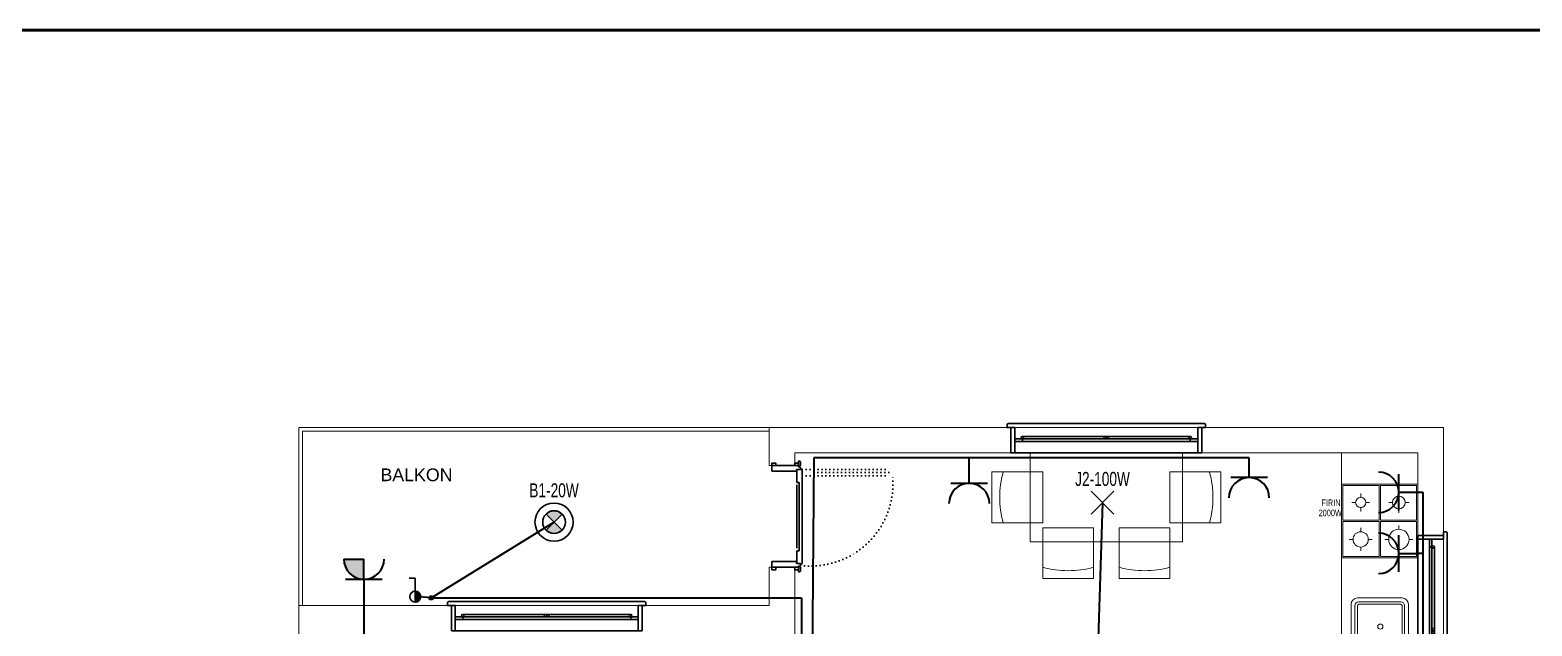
# Model space of a CAD drawing. Header units: millimetres. Extents: x -4521 to 20262, y 301 to 3092.
# Drawn here: x 587 to 1768, y 1503 to 1972 of the extents above; entities that cross this region are included whole.
import ezdxf
from ezdxf.enums import TextEntityAlignment as Align

# ---------------------------------------------------------------- set-up
doc = ezdxf.new("R2010")
doc.units = ezdxf.units.MM
for name, pattern in [('ACAD_ISO07W100', [3, 0, -3]), ('CONTINOUS', [0]), ('CONTINU', [0])]:
    doc.linetypes.add(name, pattern=pattern)
for name, color, linetype, lineweight in [('Ana Kolon Hattı', 11, 'Continuous', 60), ('Aydınlatma', 4, 'CONTINOUS', 35), ('Aydınlatma Hattı', 1, 'Continuous', 40), ('Aydınlatma_', 3, 'Continuous', 40), ('genell', 4, 'Continuous', 25), ('Kapılar', 192, 'Continuous', 30), ('Mimari Balkon', 21, 'Continuous', 20), ('Mimari Plan', 70, 'Continuous', 20), ('Pencereler', 120, 'Continuous', 30), ('Priz', 6, 'CONTINOUS', 40), ('Priz Hattı', 2, 'Continuous', 40), ('Tefril Planı(Mutfak-Banyo)', 45, 'Continuous', 20), ('Tefriş Planı', 9, 'Continuous', 20), ('Yazılar(Oda Yazıları)', 4, 'Continuous', 30)]:
    doc.layers.add(name, color=color, linetype=linetype, lineweight=lineweight)
doc.styles.add('Grupcad', font='arial.ttf', dxfattribs={"width": 0.7})
doc.styles.add('Oda Yazıları', font='arial.ttf', dxfattribs={"height": 10})

# ---------------------------------------------------------------- blocks, each defined once
blk = doc.blocks.new("80'lik kasalı balkon kapısı")
for p, q in [((-1.5, 75.5), (-19.49999999998545, 75.5)), ((-16.49999999998545, 75.5), (-19.49999999998545, 75.5)), ((-19.49999999998545, 75.5), (-19.49999999998545, 71)), ((-19.49999999998545, 71), (0, 71)), ((1.5, 75.5), (-1.5, 75.5)), ((0, 71), (0, 72.5)), ((0, 72.5), (3, 72.5)), ((3.061479804600822, 73.00032784801442), (3.561479804600822, 73.00032784801442)), ((3.561479804600822, 73.00032784801442), (4.427505208383081, 72.50032784801442)), ((4.427505208383081, 72.50032784801442), (4.427505208383081, -1.552339792331622)), ((-19.49999999998545, 0), (0, 0)), ((-19.49999999998545, -4.5), (-19.49999999998545, 0)), ((0, 0), (0, -1.5)), ((-16.49999999998545, -4.5), (-19.49999999998545, -4.5)), ((-16.49999999998545, -4.5), (-1.5, -4.5)), ((1.5, -4.5), (-1.5, -4.5)), ((0, -1.5), (3, -1.5)), ((1.5, -3.552339792338898), (1.5, -4.5)), ((2.5, -3.552339792338898), (1.5, -3.552339792338898)), ((3, -3.052339792338898), (2.5, -3.552339792338898)), ((3, -1.5), (3, -3.052339792338898)), ((3.061479804600822, -2.052339792338898), (3.061479804600822, -1.427359584922669)), ((3.561479804600822, -2.052339792338898), (3.061479804600822, -2.052339792338898)), ((4.427505208383081, -1.552339792331622), (3.561479804600822, -2.052339792338898))]:
    blk.add_line(p, q)
at = {"linetype": 'ACAD_ISO07W100'}
for p, q in [((4.427505208383081, 72.50032784801442), (75.42750520838308, 72.50032784801442)), ((7.427505208383081, 72.50032784801442), (7.427505208383081, 67.50032784801442)), ((4.427505208383081, 67.50032784801442), (75.42750520838308, 67.50032784801442)), ((72.42750520838308, 70.00032784801442), (7.427505208383081, 70.00032784801442))]:
    blk.add_line(p, q, dxfattribs=at)
for points in [[(-19.49999999998545, 75.5), (-19.49999999998545, 77.5), (-16.49999999998545, 77.5), (-16.49999999998545, 75.5)], [(1.5, 75.5), (1.5, 77.5), (-1.5, 77.5), (-1.5, 75.5)], [(3.061479804600822, 73.00032784801442), (3.060897681978531, 72.31527572010964), (0.06147980460082181, 72.31527572010964)], [(0.06147980460082181, 62.31527572011692), (0.06147980460082181, 72.31527572010964)], [(3, 72.5), (3, 73.97742879731231), (2.5, 74.47742879731231), (1.5, 74.47742879731231), (1.5, 75.5)], [(0.06147980460082181, 62.31527572011692), (2.061479804600822, 62.31527572011692)], [(0.06147980460082181, 10.5), (0.06147980460082181, 60.31527572011692)], [(2.061479804600822, 8.5), (2.061479804600822, 62.31527572011692)], [(0.06120669367373921, -1.427359584922669), (0.06147980460082181, 1.500327848014422)], [(0.06147980460082181, 1.500327848014422), (0.06147980460082181, 8.5)], [(0.06588575289060827, 8.5), (2.061479804600822, 8.5)], [(-19.49999999998545, -4.5), (-19.49999999998545, -6.5), (-16.49999999998545, -6.5), (-16.49999999998545, -4.5)], [(1.5, -4.5), (1.5, -6.5), (-1.5, -6.5), (-1.5, -4.5)], [(0.06120669367373921, -1.427359584922669), (3.061479804600822, -1.427359584922669)]]:
    blk.add_lwpolyline(points)
for points in [[(1.55000000000291, 74.97742879731231), (1.55000000000291, 78.97742879731231), (2.5, 78.97742879731231), (3, 78.47742879731231), (3, 75.47742879731231), (2.5, 74.97742879731231)], [(1.55000000000291, -3.977428797312314), (1.55000000000291, -7.977428797312314), (2.5, -7.977428797312314), (3, -7.477428797312314), (3, -4.477428797312314), (2.5, -3.977428797312314)]]:
    blk.add_lwpolyline(points, close=True)
blk.add_arc((10.91912915102148, 61.27050716566737), 64.80849672143934, 262.9813300023001, 5.516166233735929, dxfattribs=at)
blk = doc.blocks.new("pencere (çift kanatlı 150cm'lik)")
for p, q in [((-78, 20), (-78, 22)), ((-78, 20), (-75, 20)), ((-77, 23), (77, 23)), ((-75, 0), (-75, 20)), ((-75, 20), (-72, 20)), ((-72, 20), (-72, 0)), ((-66, 13.00000000000023), (66, 13)), ((72, 20), (72, 0)), ((78, 20.00000000000045), (72, 20)), ((75, 20), (75, 0)), ((78, 22), (78, 20.00000000000045)), ((75, 0), (-75, 0)), ((-72, 11), (72, 11)), ((-72, 9), (72, 9)), ((-66, 11), (-66, 9)), ((66, 9), (66, 11))]:
    blk.add_line(p, q)
for centre in [(-66, 12), (-1, 12), (1, 12), (66, 12)]:
    blk.add_circle(centre, 1)
for centre, start, end in [((-77, 22), 90, 180), ((77, 22), 0, 90)]:
    blk.add_arc(centre, 1, start, end)
blk = doc.blocks.new('ocak(fırın)')
for p, q in [((-29, 0), (29, 0)), ((-29, 0), (-29, -59.99999999999977)), ((29, -59.99999999999977), (29, 0)), ((-28, -29.49999999999977), (-28, -0.9999999999997726)), ((-28, -1), (-0.5427040060076251, -1)), ((-14.5, -10), (-14.5, -7)), ((-0.5427040060076251, -1), (-0.5427040060076251, -29.49999999999977)), ((0.5, -1), (0.5, -29.5)), ((0.5, -1), (28, -1)), ((14.5, -6.999999999999773), (14.5, -3.999999999999773)), ((28, -29.5), (28, -1)), ((-19.5, -15), (-22.5, -15)), ((-14.5, -20), (-14.5, -23)), ((-9.5, -15), (-6.5, -15)), ((6.5, -14.99999999999977), (3.5, -14.99999999999977)), ((14.5, -22.99999999999977), (14.5, -25.99999999999977)), ((22.5, -14.99999999999977), (25.5, -14.99999999999977)), ((-0.5427040060076251, -29.49999999999977), (-28, -29.49999999999977)), ((-28, -30.5), (-28, -58.99999999999955)), ((-28, -30.5), (-0.5427040060085346, -30.49999999999977)), ((-0.5427040060085346, -30.49999999999977), (-0.5, -58.99999999999977)), ((0.5, -29.5), (28, -29.5)), ((0.5, -58.99999999999977), (0.5, -30.5)), ((0.5, -30.5), (28, -30.5)), ((28, -30.5), (28, -58.99999999999977)), ((-18.5, -44.99999999999977), (-21.5, -44.99999999999977)), ((-14.5, -40.99999999999977), (-14.5, -37.99999999999977)), ((-10.5, -44.99999999999977), (-7.5, -44.99999999999977)), ((8.5, -44.99999999999977), (5.5, -44.99999999999977)), ((14.5, -38.99999999999977), (14.5, -35.99999999999977)), ((20.5, -44.99999999999977), (23.5, -44.99999999999977)), ((-0.5, -58.99999999999977), (-28, -58.99999999999977)), ((-14.5, -48.99999999999977), (-14.5, -51.99999999999977)), ((28, -58.99999999999977), (0.5, -58.99999999999977)), ((14.5, -50.99999999999977), (14.5, -53.99999999999977)), ((-29, -59.99999999999977), (29, -59.99999999999977))]:
    blk.add_line(p, q)
for centre, radius in [((-14.5, -15), 5), ((14.5, -14.99999999999977), 8), ((-14.5, -44.99999999999977), 4), ((14.5, -44.99999999999977), 6)]:
    blk.add_circle(centre, radius)
blk = doc.blocks.new('mutfak evyesi')
for p, q in [((-90.00000000000091, -17.5), (-90.00000000000091, 17.49999999999955)), ((-85.00000000000091, 22.5), (-5, 22.5)), ((-85.00000000000091, 17.49999999999955), (-50.00000000000091, 17.49999999999955)), ((-85.00000000000091, 15.49999999999955), (-50.00000000000091, 15.49999999999955)), ((-85.00000000000091, 11.99999999999955), (-50.00000000000091, 11.99999999999955)), ((-42, 16.49999999999977), (-42, -16.50000000000068)), ((-40, 16.49999999999977), (-40, -16.50000000000068)), ((-39, 19.49999999999977), (-6.000000000000909, 19.49999999999977)), ((-39, 17.49999999999977), (-6.000000000000909, 17.49999999999977)), ((-5, 16.49999999999955), (-5, -16.5)), ((-3, 16.49999999999955), (-3, -16.5)), ((0, 17.5), (-9.094947017729282e-13, -17.5)), ((-85.00000000000091, 9.999999999999545), (-50.00000000000091, 9.999999999999545)), ((-85.00000000000091, 6.499999999999545), (-50.00000000000091, 6.499999999999545)), ((-85.00000000000091, 4.499999999999545), (-50.00000000000091, 4.499999999999545)), ((-85.00000000000091, 0.9999999999995453), (-50.00000000000091, 0.9999999999995453)), ((-85.00000000000091, -1.000000000000455), (-50.00000000000091, -1.000000000000455)), ((-85.00000000000091, -4.500000000000455), (-50.00000000000091, -4.500000000000455)), ((-85.00000000000091, -6.500000000000455), (-50.00000000000091, -6.500000000000455)), ((-85.00000000000091, -10.00000000000045), (-50.00000000000091, -10.00000000000045)), ((-85.00000000000091, -12.00000000000045), (-50.00000000000091, -12.00000000000045)), ((-85.00000000000091, -15.50000000000068), (-50.00000000000091, -15.50000000000068)), ((-85.00000000000091, -17.50000000000068), (-50.00000000000091, -17.50000000000068)), ((-5.000000000000909, -22.5), (-85.00000000000091, -22.5)), ((-39, -17.5), (-6.000000000001819, -17.5)), ((-39, -19.5), (-6.000000000001819, -19.5))]:
    blk.add_line(p, q)
blk.add_circle((-22.5, -0.4393398282206817), 2)
for centre, radius, start, end in [((-85.00000000000091, 17.49999999999955), 5, 90, 180), ((-85.00000000000091, 16.49999999999955), 1, 90, 270), ((-85.00000000000091, 10.99999999999955), 1, 90, 270), ((-50.00000000000091, 16.49999999999955), 1, 270, 90), ((-50.00000000000091, 10.99999999999955), 1, 270, 90), ((-39, 16.49999999999977), 3, 90, 180), ((-39, 16.49999999999977), 1, 90, 180), ((-6.000000000000909, 16.49999999999977), 3, 0, 90), ((-6.000000000000909, 16.49999999999977), 1, 0, 90), ((-5, 17.5), 5, 0, 90), ((-85.00000000000091, 5.499999999999545), 1, 90, 270), ((-85.00000000000091, -4.547473508864641e-13), 1, 90, 270), ((-50.00000000000091, 5.499999999999545), 1, 270, 90), ((-50.00000000000091, -4.547473508864641e-13), 1, 270, 90), ((-85.00000000000091, -5.500000000000455), 1, 90, 270), ((-85.00000000000091, -11.00000000000045), 1, 90, 270), ((-50.00000000000091, -5.500000000000455), 1, 270, 90), ((-50.00000000000091, -11.00000000000045), 1, 270, 90), ((-85.00000000000091, -17.5), 5, 180, 270), ((-85.00000000000091, -16.50000000000068), 1, 90, 270), ((-50.00000000000091, -16.50000000000068), 1, 270, 90), ((-39, -16.50000000000068), 3, 180, 270), ((-39, -16.50000000000068), 1, 180, 270), ((-6.000000000001819, -16.5), 3, 270, 0), ((-6.000000000001819, -16.5), 1, 270, 0), ((-5.000000000000909, -17.5), 5, 270, 0)]:
    blk.add_arc(centre, radius, start, end)
for p in [(-50.00000000000091, 10.99999999999955), (-50.00000000000091, 5.499999999999545), (-50.00000000000091, -5.500000000000455), (-50.00000000000091, -11.00000000000045)]:
    blk.add_point(p)
blk = doc.blocks.new('masa kare 4 sandalyeli')
for p, q in [((-9.999633880073532, 98.84995883393754), (-50.00000000004519, 98.84995883388638)), ((-50.00000000004519, 98.84995883388638), (-50.00000000003234, 88.95442769261535)), ((-9.999633880060799, 88.9544276926664), (-9.999633880073532, 98.84995883393754)), ((9.999633879991336, 98.84995883388638), (9.999633880004183, 88.95442769261535)), ((49.99999999996299, 98.84995883393754), (9.999633879991336, 98.84995883388638)), ((49.99999999997573, 88.9544276926664), (49.99999999996299, 98.84995883393754)), ((-50.00000000003234, 88.95442769256556), (-49.99999999998096, 58.84995883388171)), ((-9.99963388002223, 58.84995883394151), (-9.999633880060799, 88.95442769262536)), ((9.999633880004183, 88.95442769256556), (9.999633880055569, 58.84995883388171)), ((50.0000000000143, 58.84995883394151), (49.99999999997573, 88.95442769262536)), ((-89.9999999999742, 55.00018306005109), (-80.10446885870317, 55.00018306003801)), ((-90.00000000002649, 14.99981694007943), (-89.9999999999742, 55.00018306005109)), ((-80.10446885865338, 55.00018306003801), (-49.99999999996953, 55.00018305998583)), ((-9.999633880009412, 58.84995883394151), (-49.99999999998096, 58.84995883388171)), ((-50.00000000003047, 14.99981694001417), (-49.99999999996953, 55.00018305998583)), ((50.00000000002711, 58.84995883394151), (9.999633880055569, 58.84995883388171)), ((80.10446885865338, 55.00018306003801), (49.99999999996953, 55.00018305998583)), ((50.00000000003047, 14.99981694001417), (49.99999999996953, 55.00018305998583)), ((89.9999999999742, 55.00018306005109), (80.10446885870317, 55.00018306003801)), ((90.00000000002649, 14.99981694007943), (89.9999999999742, 55.00018306005109)), ((-80.10446885875535, 14.99981694006647), (-90.00000000002649, 14.99981694007943)), ((-50.00000000003047, 14.99981694002702), (-80.10446885871431, 14.99981694006647)), ((50.00000000003047, 14.99981694002702), (80.10446885871431, 14.99981694006647)), ((80.10446885875535, 14.99981694006647), (90.00000000002649, 14.99981694007943))]:
    blk.add_line(p, q)
for centre, start, end in [((-29.99981693995213, 17.33825657100613), 74.6042074940761, 105.3957925060756), ((29.9998169400844, 17.33825657100613), 74.6042074940761, 105.3957925060756), ((-8.488297737094513, 34.99999999995578), 164.6042074939236, 195.3957925059212), ((8.488297737094513, 34.99999999995578), 344.6042074940789, 15.39579250607643)]:
    blk.add_arc(centre, 75.33442207391595, start, end)
at = {"layer": 'Tefriş Planı'}
blk.add_lwpolyline([(-60, 0), (60, 0), (60, 70), (-60, 70)], close=True, dxfattribs=at)
blk = doc.blocks.new('SEBEKE PRIZI x1')
at = {"layer": 'Priz', "color": 6, "linetype": 'CONTINU'}
blk.add_line((-14.41200000001118, -7.275957614183426e-11), (14.41200000001118, -1.455191522836685e-11), dxfattribs=at)
blk.add_arc((0, 15.91199999999662), 15.91200000000016, 180, 0, dxfattribs=at)
blk = doc.blocks.new('PRIZ1_ETANŞ')
at = {"layer": 'Priz', "linetype": 'CONTINU'}
blk.add_hatch(color=256, dxfattribs=at).paths.add_polyline_path([(2.91038304567337e-11, 0), (15.91199999999662, -1.455191522836685e-11), (15.91200000002573, 15.91200000002573, 0.4142135623736308)])
for p, q in [((-4.365574568510056e-11, 14.41200000004028), (1.455191522836685e-11, -14.41199999998207)), ((15.91200000002573, 15.91200000002573), (15.91199999999662, -1.455191522836685e-11)), ((-1.455191522836685e-11, 0), (15.91199999999662, -1.455191522836685e-11))]:
    blk.add_line(p, q, dxfattribs=at)
blk.add_arc((15.91200000002573, 2.91038304567337e-11), 15.91200000000016, 90, 270, dxfattribs=at)
blk = doc.blocks.new('B1-20W')
at = {"layer": 'Aydınlatma', "linetype": 'CONTINU'}
h = blk.add_hatch(color=1, dxfattribs=at)
edge = h.paths.add_edge_path()
edge.add_arc((-1.164153218269348e-10, 1.891748979687691e-10), 8.90954544273853, 44.99999999941044, 135.0000000005896)
edge.add_line((-6.300000000046566, 6.299999999959255), (6.300000000046566, -6.30000000007567))
edge.add_arc((-1.164153218269348e-10, -1.891748979687691e-10), 8.90954544273853, 224.9999999994104, 315.0000000005896, ccw=False)
edge.add_line((-6.299999999930151, -6.299999999959255), (6.299999999930151, 6.299999999959255))
at = {"layer": 'Aydınlatma', "color": 1, "linetype": 'CONTINU'}
for p, q in [((-6.300000000046566, 6.299999999959255), (6.300000000046566, -6.30000000007567)), ((6.299999999930151, 6.299999999959255), (-6.299999999930151, -6.299999999959255))]:
    blk.add_line(p, q, dxfattribs=at)
at = {"layer": 'Aydınlatma', "color": 4, "linetype": 'CONTINU'}
blk.add_circle((-2.91038304567337e-11, -2.91038304567337e-11), 15, dxfattribs=at)
at = {"layer": 'Aydınlatma', "color": 1, "linetype": 'CONTINU'}
blk.add_circle((0, -2.91038304567337e-11), 8.909545442950497, dxfattribs=at)
for centre, start, end in [((-1.164153218269348e-10, 1.891748979687691e-10), 44.99999999928148, 135.0000000007185), ((-1.164153218269348e-10, -1.891748979687691e-10), 224.9999999992815, 315.0000000007185)]:
    blk.add_arc(centre, 8.90954544273853, start, end, dxfattribs=at)
at = {"layer": 'Aydınlatma', "linetype": 'CONTINU', "style": 'Grupcad', "width": 0.7, "flags": 8}
blk.add_attdef('B1-20W', text='', height=11, dxfattribs=at).set_placement((-2.91038304567337e-11, 24.9999999999709), align=Align.MIDDLE_CENTER)
blk = doc.blocks.new('J1-20W')
at = {"layer": 'Aydınlatma', "color": 1, "linetype": 'CONTINU'}
for p, q in [((9, 9), (-9, -9)), ((-9, 9), (9, -9))]:
    blk.add_line(p, q, dxfattribs=at)
at = {"layer": 'Aydınlatma', "linetype": 'CONTINU', "style": 'Grupcad', "width": 0.7, "flags": 8}
blk.add_attdef('J1-20W', text='', height=11, dxfattribs=at).set_placement((0, 18.74764386721654), align=Align.MIDDLE_CENTER)
blk = doc.blocks.new('ETANJ NORMAL ANAHTAR')
at = {"layer": 'Aydınlatma', "linetype": 'CONTINU'}
h = blk.add_hatch(color=6, dxfattribs=at)
edge = h.paths.add_edge_path()
edge.add_arc((0.1009990924794693, 4.317241957280203), 4.318423199997049, 270, 450)
edge.add_line((0.1009990924794693, 8.635665157271433), (0.1009990924794693, -0.00118124271830311))
at = {"layer": 'Aydınlatma', "color": 6, "linetype": 'CONTINU'}
for p, q in [((0.1009990924794693, 18.75867940577155), (-4.762208626692882, 18.75867940577155)), ((0.1009990924794693, 8.635665157285985), (0.1009990924794693, 18.75867940577155)), ((0.1009990924794693, -0.001181242725579068), (0.1009990924794693, 8.635665157271433))]:
    blk.add_line(p, q, dxfattribs=at)
blk.add_circle((0.1009990924794693, 4.317241957280203), 4.318423200000162, dxfattribs=at)
blk.add_arc((0.1009990924794693, 4.317241957280203), 4.318423199997049, 270, 90, dxfattribs=at)
blk = doc.blocks.new('BUAT (Genel)')
at = {"linetype": 'CONTINU'}
h = blk.add_hatch(color=0, dxfattribs=at)
edge = h.paths.add_edge_path()
edge.add_arc((0, 0), 1.75, 0, 360)
at = {"color": 0, "linetype": 'CONTINU'}
blk.add_circle((0, 0), 1.75, dxfattribs=at)

msp = doc.modelspace()

# ---------------------------------------------------------------- linework, layer by layer
at = {"layer": 'Ana Kolon Hattı'}
msp.add_line((-3526.781206699578, 1971.987510203389), (8397.697765964871, 1971.987510203389), dxfattribs=at)
at = {"layer": 'Aydınlatma Hattı'}
for p, q in [((1430.721739507033, 1600.195702843994), (1426.685491308133, 1476.891695006336)), ((999.4285811732889, 1585), (903.1958282650853, 1525.316207893939)), ((903.1958282650853, 1525.316207893939), (890.3182507316064, 1526.359188942992)), ((902.8452363385368, 1525.368676455069), (1194.082551716798, 1525.368676455069)), ((1194.082551716798, 1525.368676455069), (1194.082551716798, 1078.167041627101))]:
    msp.add_line(p, q, dxfattribs=at)
at = {"layer": 'Mimari Balkon'}
for points in [[(798.7127188191098, 1519.448131169579), (798.71271881911, 1659.448131169579), (1168.71271881911, 1659.448131169579)], [(801.7127188191098, 1519.448131169579), (801.71271881911, 1656.448131169579), (1168.71271881911, 1656.448131169579)]]:
    msp.add_lwpolyline(points, dxfattribs=at)
at = {"layer": 'Mimari Plan'}
for p, q in [((1678.71271881911, 1639.448131169579), (1188.71271881911, 1639.448131169579)), ((1188.71271881911, 1639.448131169579), (1188.71271881911, 1629.448131169579)), ((1678.71271881911, 1639.448131169579), (1678.71271881911, 1359.448131169579)), ((1188.71271881911, 1629.448131169579), (1168.71271881911, 1629.448131169579)), ((1168.71271881911, 1549.448131169579), (1188.71271881911, 1549.448131169579)), ((1188.71271881911, 1549.448131169579), (1188.71271881911, 1359.448131169579))]:
    msp.add_line(p, q, dxfattribs=at)
for points in [[(1168.712718819109, 809.448131169579), (1698.71271881911, 809.448131169579), (1698.71271881911, 1659.448131169579), (1168.71271881911, 1659.448131169579), (1168.71271881911, 1629.448131169579)], [(1168.71271881911, 1549.448131169579), (1168.71271881911, 1519.448131169579), (798.7127188191098, 1519.448131169579), (798.7127188191098, 959.448131169579), (1168.71271881911, 959.4481311695791)]]:
    msp.add_lwpolyline(points, dxfattribs=at)
at = {"layer": 'Priz', "linetype": 'CONTINU'}
for p, q in [((1325.912000000009, 1615.454305991334), (1325.911999999989, 1635.45430599133)), ((1545.912000000046, 1620), (1545.912000000046, 1635.559129302303)), ((1663.712718819164, 1608.41386348172), (1679.271848121467, 1608.41386348172)), ((1663.712718819165, 1560.41386348172), (1679.271848121467, 1560.41386348172)), ((850, 1540.000000000015), (850, 1524.440870697712))]:
    msp.add_line(p, q, dxfattribs=at)
at = {"layer": 'Priz Hattı'}
for p, q in [((1203.702953578912, 1635.559129302302), (1199.921771103152, 1123.472561129506)), ((1325.911999999974, 1635.559129302302), (1203.702953578912, 1635.559129302302)), ((1545.912000000046, 1635.559129302303), (1325.911999999974, 1635.559129302302)), ((1679.271848121467, 1608.41386348172), (1682.692356061132, 1608.41386348172)), ((1682.692356061132, 1608.41386348172), (1682.692356061133, 1560.41386348172)), ((1682.692356061133, 1560.41386348172), (1679.271848121467, 1560.41386348172)), ((1682.692356061133, 1560.41386348172), (1682.692356061133, 1363.832418710805)), ((850, 1524.440870697712), (850, 1490))]:
    msp.add_line(p, q, dxfattribs=at)
at = {"layer": 'Tefril Planı(Mutfak-Banyo)'}
msp.add_line((1618.71271881911, 1419.843131169583), (1618.71271881911, 1639.448131169579), dxfattribs=at)

# ---------------------------------------------------------------- block references
at = {"layer": 'Aydınlatma', "linetype": 'CONTINU'}
ref = msp.add_blockref('J1-20W', (1430.721739507033, 1600.195702843994), dxfattribs=at)
ref.add_attrib('J1-20W', 'J2-100W', dxfattribs={"layer": 'Aydınlatma_', "color": 4, "linetype": 'CONTINU', "height": 11, "style": 'Grupcad', "width": 0.7}).set_placement((1430.721739507033, 1618.94334671121), align=Align.MIDDLE_CENTER)
msp.add_blockref('ETANJ NORMAL ANAHTAR', (890.217251639127, 1522.041946985712), dxfattribs=at)
at = {"layer": 'Aydınlatma_', "linetype": 'CONTINU'}
ref = msp.add_blockref('B1-20W', (999.4285811732889, 1585.000000000029), dxfattribs=at)
ref.add_attrib('B1-20W', 'B1-20W', dxfattribs={"color": 4, "linetype": 'Continuous', "height": 11, "style": 'Grupcad', "width": 0.7}).set_placement((999.4285811732598, 1610), align=Align.MIDDLE_CENTER)
at = {"layer": 'genell', "linetype": 'CONTINU'}
msp.add_blockref('BUAT (Genel)', (902.8452363385368, 1525.368676455069), dxfattribs=at)
at = {"layer": 'Kapılar'}
msp.add_blockref("80'lik kasalı balkon kapısı", (1190.21271881911, 1553.948131169579), dxfattribs=at)
at = {"layer": 'Pencereler'}
for p in [(1433.71271881911, 1639.448131169579), (993.7127188191098, 1499.448131169579)]:
    msp.add_blockref("pencere (çift kanatlı 150cm'lik)", p, dxfattribs=at)
at = {"layer": 'Pencereler', "rotation": 270}
msp.add_blockref("pencere (çift kanatlı 150cm'lik)", (1678.71271881911, 1499.448131169579), dxfattribs=at)
at = {"layer": 'Priz', "linetype": 'CONTINU'}
for name, p, rotation in [('SEBEKE PRIZI x1', (1545.912000000078, 1619.999999999942), 180), ('SEBEKE PRIZI x1', (1663.712718819106, 1608.413863481688), 90), ('SEBEKE PRIZI x1', (1325.912000000041, 1615.454305991276), 180), ('SEBEKE PRIZI x1', (1663.712718819106, 1560.413863481688), 90), ('PRIZ1_ETANŞ', (850.0000000000291, 1540.000000000015), 90)]:
    msp.add_blockref(name, p, dxfattribs=dict(at, rotation=rotation))
at = {"layer": 'Tefril Planı(Mutfak-Banyo)'}
for name, p, rotation in [('ocak(fırın)', (1678.71271881911, 1585.91386348172), 270), ('mutfak evyesi', (1648.71271881911, 1525.343131169583), 90)]:
    msp.add_blockref(name, p, dxfattribs=dict(at, rotation=rotation))
at = {"layer": 'Tefriş Planı', "rotation": 180}
msp.add_blockref('masa kare 4 sandalyeli', (1433.71271881911, 1639.448131169579), dxfattribs=at)

# ---------------------------------------------------------------- texts
at = {"layer": 'Priz', "color": 4, "linetype": 'CONTINU', "style": 'Grupcad', "width": 0.7}
for s, p in [('2000W', (1600.652815726455, 1592.212136535236)), ('FIRIN', (1602.820410456072, 1600.204271210399))]:
    msp.add_text(s, height=5.146183601799794, dxfattribs=at).set_placement(p, align=Align.MIDDLE_LEFT)
at = {"layer": 'Yazılar(Oda Yazıları)', "insert": (891.2924164368496, 1622.095996981828), "char_height": 10, "attachment_point": 5, "style": 'Oda Yazıları'}
msp.add_mtext_dynamic_manual_height_columns('BALKON', width=116.4608594961701, gutter_width=50, heights=[0], dxfattribs=at)

doc.saveas('drawing.dxf')
